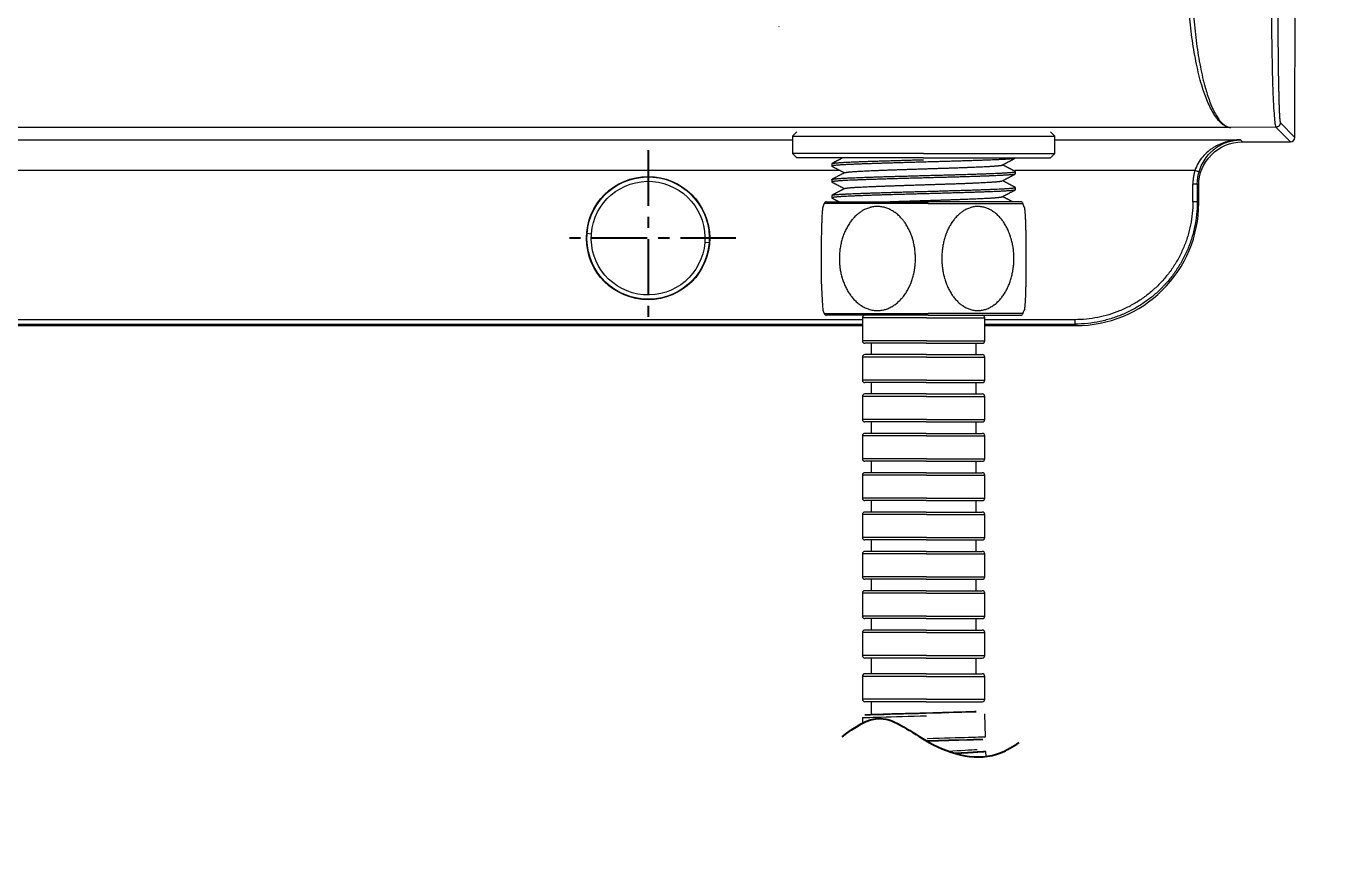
# Model space of a CAD drawing. Header units: millimetres. Extents: x 17284 to 19660, y -6011 to -2651.
# Drawn here: x 18109.7 to 18259.3, y -5006.2 to -4910.5 of the extents above; entities that cross this region are included whole.
import ezdxf

# ---------------------------------------------------------------- set-up
doc = ezdxf.new("R2010")
doc.units = ezdxf.units.MM
doc.linetypes.add('CENTERX2', pattern=[101.6, 63.5, -12.7, 12.7, -12.7])
doc.layers.add('CENTER', color=1, linetype='CENTERX2')
doc.layers.add('DIM', color=3, linetype='Continuous', lineweight=13)
doc.styles.get("Standard").update_dxf_attribs({"font": 'arial.ttf'})
doc.dimstyles.get("Standard").update_dxf_attribs({"dimtxt": 0.18, "dimasz": 0.18, "dimexe": 0.18, "dimexo": 0.0625, "dimgap": 0.09, "dimtad": 0, "dimtih": 1, "dimtoh": 1, "dimdec": 1, "dimdsep": 46, "dimtxsty": 'Standard', "dimcen": 0.09, "dimadec": 0, "dimazin": 0, "dimtfac": 1, "dimtdec": 1, "dimtofl": 0, "dimtmove": 0, "dimatfit": 3, "dimfxl": 1, "dimtolj": 1, "dimtzin": 0, "dimarcsym": 0})
doc.dimstyles.new('사본 Standard', dxfattribs={"dimtxt": 15, "dimasz": 15, "dimexe": 0.18, "dimexo": 0.0625, "dimgap": 5, "dimtad": 0, "dimdec": 1, "dimdsep": 46, "dimtxsty": 'Standard', "dimcen": 0.09, "dimadec": 0, "dimazin": 0, "dimtfac": 1, "dimtdec": 1, "dimtofl": 0, "dimtmove": 0, "dimatfit": 3, "dimfxl": 1, "dimtolj": 1, "dimtzin": 0, "dimarcsym": 0})

# ---------------------------------------------------------------- blocks, each defined once
blk = doc.blocks.new('*D61')
at = {"layer": 'Defpoints', "color": 0, "transparency": 16777216}
for p in [(18063.31, -4863.23), (18323.43, -5647.37), (18345.22, -5647.37)]:
    blk.add_point(p, dxfattribs=at)
at = {"layer": 'DIM', "color": 0, "lineweight": -2, "transparency": 16777216}
for p, q in [((18063.37, -4863.23), (18323.61, -4863.23)), ((18323.43, -4881.23), (18323.43, -5241.11)), ((18323.43, -5629.37), (18323.43, -5269.49)), ((18345.16, -5647.37), (18323.25, -5647.37))]:
    blk.add_line(p, q, dxfattribs=at)
at = {"layer": 'DIM', "color": 0, "transparency": 16777216}
for points in [[(18320.43, -4881.23), (18326.43, -4881.23), (18323.43, -4863.23)], [(18320.43, -5629.37), (18326.43, -5629.37), (18323.43, -5647.37)]]:
    blk.add_solid(points, dxfattribs=at)
at = {"layer": 'DIM', "color": 3, "transparency": 16777216, "insert": (18323.43, -5255.3), "char_height": 18, "attachment_point": 5}
blk.add_mtext('\\A1;977.5', dxfattribs=at)
blk = doc.blocks.new('*D63')
at = {"layer": 'Defpoints', "color": 0, "transparency": 16777216}
for p in [(18251.32, -4802.68), (18251.32, -5647.37), (18403.43, -5647.37)]:
    blk.add_point(p, dxfattribs=at)
at = {"layer": 'DIM', "color": 0, "lineweight": -2, "transparency": 16777216}
for p, q in [((18251.38, -4802.68), (18403.61, -4802.68)), ((18403.43, -4820.68), (18403.43, -5629.37)), ((18251.38, -5647.37), (18403.61, -5647.37))]:
    blk.add_line(p, q, dxfattribs=at)
at = {"layer": 'DIM', "color": 0, "transparency": 16777216}
for points in [[(18400.43, -4820.68), (18406.43, -4820.68), (18403.43, -4802.68)], [(18400.43, -5629.37), (18406.43, -5629.37), (18403.43, -5647.37)]]:
    blk.add_solid(points, dxfattribs=at)
at = {"layer": 'DIM', "color": 3, "transparency": 16777216, "insert": (18390.42, -5225.03), "char_height": 18, "attachment_point": 5, "rotation": 90}
blk.add_mtext('\\A1;{\\fGulim|b0|i0|c129|p50;선반까지 높이 1000~1050mm}', dxfattribs=at)

msp = doc.modelspace()

# ---------------------------------------------------------------- linework, layer by layer
at = {"linetype": 'Continuous', "lineweight": 18}
for p, q in [((18254.77, -4923.22), (18255.09, -4795.76)), ((18197.81, -4922.56), (18197.31, -4923.06)), ((18197.31, -4923.06), (18212.31, -4923.06)), ((18197.31, -4923.06), (18197.31, -4925.06)), ((18212.31, -4923.06), (18227.31, -4923.06)), ((18227.31, -4923.06), (18226.81, -4922.56)), ((18227.31, -4925.06), (18227.31, -4923.06)), ((18248.77, -4923.72), (18254.27, -4923.72)), ((18197.31, -4925.06), (18197.81, -4925.56)), ((18212.31, -4925.06), (18197.31, -4925.06)), ((18212.31, -4925.56), (18197.81, -4925.56)), ((18201.81, -4926.21), (18201.81, -4926.49)), ((18212.31, -4925.06), (18227.31, -4925.06)), ((18212.31, -4925.56), (18226.81, -4925.56)), ((18226.81, -4925.56), (18227.31, -4925.06)), ((18201.81, -4928.02), (18201.81, -4928.3)), ((18222.81, -4927.39), (18222.81, -4927.12)), ((18222.81, -4929.21), (18222.81, -4928.93)), ((18243.61, -4928.55), (18243.61, -4930.57)), ((18243.77, -4930.73), (18243.77, -4928.72)), ((18201.22, -4930.56), (18212.83, -4930.56)), ((18201.81, -4929.84), (18201.81, -4930.12)), ((18223.4, -4930.56), (18212.83, -4930.56)), ((18212.83, -4943.56), (18201.22, -4943.56)), ((18205.31, -4943.86), (18205.31, -4946.46)), ((18212.83, -4943.56), (18223.4, -4943.56)), ((18219.31, -4946.46), (18219.31, -4943.86)), ((17765.84, -4944.73), (18205.3, -4944.73)), ((17766.01, -4944.56), (18205.31, -4944.56)), ((18219.3, -4944.56), (18229.61, -4944.56)), ((18219.31, -4944.73), (18229.77, -4944.73)), ((18212.62, -4946.76), (18205.61, -4946.76)), ((18206.31, -4946.76), (18206.31, -4948.06)), ((18212.62, -4946.76), (18219.01, -4946.76)), ((18218.31, -4948.06), (18218.31, -4946.76)), ((18205.31, -4948.36), (18205.31, -4950.96)), ((18212.62, -4948.06), (18205.61, -4948.06)), ((18212.62, -4948.06), (18219.01, -4948.06)), ((18219.31, -4950.96), (18219.31, -4948.36)), ((18212.62, -4951.26), (18205.61, -4951.26)), ((18206.31, -4951.26), (18206.31, -4952.56)), ((18212.62, -4951.26), (18219.01, -4951.26)), ((18218.31, -4952.56), (18218.31, -4951.26)), ((18205.31, -4952.86), (18205.31, -4955.46)), ((18212.62, -4952.56), (18205.61, -4952.56)), ((18212.62, -4952.56), (18219.01, -4952.56)), ((18219.31, -4955.46), (18219.31, -4952.86)), ((18212.62, -4955.76), (18205.61, -4955.76)), ((18206.31, -4955.76), (18206.31, -4957.06)), ((18212.62, -4955.76), (18219.01, -4955.76)), ((18218.31, -4957.06), (18218.31, -4955.76)), ((18205.31, -4957.36), (18205.31, -4959.96)), ((18212.62, -4957.06), (18205.61, -4957.06)), ((18212.62, -4957.06), (18219.01, -4957.06)), ((18219.31, -4959.96), (18219.31, -4957.36)), ((18212.62, -4960.26), (18205.61, -4960.26)), ((18206.31, -4960.26), (18206.31, -4961.56)), ((18212.62, -4960.26), (18219.01, -4960.26)), ((18218.31, -4961.56), (18218.31, -4960.26)), ((18205.31, -4961.86), (18205.31, -4964.46)), ((18212.62, -4961.56), (18205.61, -4961.56)), ((18212.62, -4961.56), (18219.01, -4961.56)), ((18219.31, -4964.46), (18219.31, -4961.86)), ((18212.62, -4964.76), (18205.61, -4964.76)), ((18206.31, -4964.76), (18206.31, -4966.06)), ((18212.62, -4964.76), (18219.01, -4964.76)), ((18218.31, -4966.06), (18218.31, -4964.76)), ((18205.31, -4966.36), (18205.31, -4968.96)), ((18212.62, -4966.06), (18205.61, -4966.06)), ((18212.62, -4966.06), (18219.01, -4966.06)), ((18219.31, -4968.96), (18219.31, -4966.36)), ((18212.62, -4969.26), (18205.61, -4969.26)), ((18206.31, -4969.26), (18206.31, -4970.56)), ((18212.62, -4969.26), (18219.01, -4969.26)), ((18218.31, -4970.56), (18218.31, -4969.26)), ((18205.31, -4970.86), (18205.31, -4973.46)), ((18212.62, -4970.56), (18205.61, -4970.56)), ((18212.62, -4970.56), (18219.01, -4970.56)), ((18219.31, -4973.46), (18219.31, -4970.86)), ((18212.62, -4973.76), (18205.61, -4973.76)), ((18206.31, -4973.76), (18206.31, -4975.06)), ((18212.62, -4973.76), (18219.01, -4973.76)), ((18218.31, -4975.06), (18218.31, -4973.76)), ((18205.31, -4975.36), (18205.31, -4977.96)), ((18212.62, -4975.06), (18205.61, -4975.06)), ((18212.62, -4975.06), (18219.01, -4975.06)), ((18219.31, -4977.96), (18219.31, -4975.36)), ((18212.62, -4978.26), (18205.61, -4978.26)), ((18206.31, -4978.26), (18206.31, -4979.56)), ((18212.62, -4978.26), (18219.01, -4978.26)), ((18218.31, -4979.56), (18218.31, -4978.26)), ((18205.31, -4979.86), (18205.31, -4982.46)), ((18212.62, -4979.56), (18205.61, -4979.56)), ((18212.62, -4979.56), (18219.01, -4979.56)), ((18219.31, -4982.46), (18219.31, -4979.86)), ((18212.62, -4982.76), (18205.61, -4982.76)), ((18206.31, -4982.76), (18206.31, -4984.56)), ((18212.62, -4982.76), (18219.01, -4982.76)), ((18218.31, -4984.56), (18218.31, -4982.76)), ((18205.31, -4984.86), (18205.31, -4987.46)), ((18212.62, -4984.56), (18205.61, -4984.56)), ((18212.62, -4984.56), (18219.01, -4984.56)), ((18219.31, -4987.46), (18219.31, -4984.86)), ((18212.62, -4987.76), (18205.61, -4987.76)), ((18206.31, -4987.76), (18206.31, -4989.24)), ((18212.62, -4987.76), (18219.01, -4987.76)), ((18219.38, -4991.76), (18219.31, -4989.16)), ((18205.31, -4989.57), (18205.33, -4990.21)), ((18219.47, -4994.02), (18219.43, -4993.46))]:
    msp.add_line(p, q, dxfattribs=at)
at = {"linetype": 'Continuous', "lineweight": 13}
for p, q in [((18252.61, -4922.03), (18247.43, -4922.08)), ((18252.61, -4922.03), (18254.27, -4923.72)), ((18253.11, -4921.54), (18254.77, -4923.22)), ((18247.43, -4922.08), (17748.19, -4922.08)), ((18030.05, -4923.49), (18197.3, -4923.49)), ((18227.31, -4923.49), (18248.54, -4923.49)), ((18248.54, -4923.49), (18248.77, -4923.72)), ((18202.75, -4926.99), (18030.06, -4926.99)), ((18243.34, -4926.99), (18222.76, -4926.99)), ((18243.61, -4928.55), (18243.11, -4928.55)), ((18243.11, -4930.57), (18243.11, -4928.55)), ((18243.77, -4928.72), (18243.61, -4928.55)), ((18212.84, -4930.76), (18200.93, -4930.76)), ((18212.84, -4930.76), (18223.68, -4930.76)), ((18173.83, -4934.18), (18174.33, -4934.22)), ((18187.79, -4935.28), (18187.29, -4935.24)), ((18200.93, -4943.37), (18212.84, -4943.37)), ((18212.64, -4943.86), (18205.31, -4943.86)), ((18212.64, -4943.86), (18219.31, -4943.86)), ((18223.68, -4943.37), (18212.84, -4943.37)), ((18229.77, -4944.73), (18229.61, -4944.56)), ((18212.64, -4946.46), (18205.31, -4946.46)), ((18212.64, -4946.46), (18219.31, -4946.46)), ((18212.64, -4948.36), (18205.31, -4948.36)), ((18212.64, -4948.36), (18219.31, -4948.36)), ((18212.64, -4950.96), (18205.31, -4950.96)), ((18212.64, -4950.96), (18219.31, -4950.96)), ((18212.64, -4952.86), (18205.31, -4952.86)), ((18212.64, -4952.86), (18219.31, -4952.86)), ((18212.64, -4955.46), (18205.31, -4955.46)), ((18212.64, -4955.46), (18219.31, -4955.46)), ((18212.64, -4957.36), (18205.31, -4957.36)), ((18212.64, -4957.36), (18219.31, -4957.36)), ((18212.64, -4959.96), (18205.31, -4959.96)), ((18212.64, -4959.96), (18219.31, -4959.96)), ((18212.64, -4961.86), (18205.31, -4961.86)), ((18212.64, -4961.86), (18219.31, -4961.86)), ((18212.64, -4964.46), (18205.31, -4964.46)), ((18212.64, -4964.46), (18219.31, -4964.46)), ((18212.64, -4966.36), (18205.31, -4966.36)), ((18212.64, -4966.36), (18219.31, -4966.36)), ((18212.64, -4968.96), (18205.31, -4968.96)), ((18212.64, -4968.96), (18219.31, -4968.96)), ((18212.64, -4970.86), (18205.31, -4970.86)), ((18212.64, -4970.86), (18219.31, -4970.86)), ((18212.64, -4973.46), (18205.31, -4973.46)), ((18212.64, -4973.46), (18219.31, -4973.46)), ((18212.64, -4975.36), (18205.31, -4975.36)), ((18212.64, -4975.36), (18219.31, -4975.36)), ((18212.64, -4977.96), (18205.31, -4977.96)), ((18212.64, -4977.96), (18219.31, -4977.96)), ((18212.64, -4979.86), (18205.31, -4979.86)), ((18212.64, -4979.86), (18219.31, -4979.86)), ((18212.64, -4982.46), (18205.31, -4982.46)), ((18212.64, -4982.46), (18219.31, -4982.46)), ((18212.64, -4984.86), (18205.31, -4984.86)), ((18212.64, -4984.86), (18219.31, -4984.86)), ((18212.64, -4987.46), (18205.31, -4987.46)), ((18212.64, -4987.46), (18219.31, -4987.46))]:
    msp.add_line(p, q, dxfattribs=at)
at = {"linetype": 'Continuous', "lineweight": 18, "extrusion": (0, 0, -1)}
for radius, start, end in [(7.05, 270, 90), (7, 4.4964, 184.4964), (7.05, 90, 270), (7, 184.4964, 4.4964)]:
    msp.add_arc((-18180.81, -4934.73), radius, start, end, dxfattribs=at)
at = {"linetype": 'Continuous', "lineweight": 13, "extrusion": (0, 0, -1)}
for start, end in [(4.4964, 184.4964), (184.4964, 4.4964)]:
    msp.add_arc((-18180.81, -4934.73), 6.5, start, end, dxfattribs=at)
at = {"linetype": 'Continuous', "lineweight": 18}
for centre, radius, start, end in [((18218.01, -4937.06), 18.2, 159.7396, 161.156), ((18201.22, -4930.86), 0.3, 90, 159.7396), ((18223.4, -4930.86), 0.3, 20.2604, 90), ((18206.6, -4937.06), 18.2, 18.8269, 20.2604), ((18218.01, -4937.06), 18.2, 198.9583, 200.2604), ((18206.6, -4937.06), 18.2, 339.7396, 341.0296), ((18201.22, -4943.26), 0.3, 200.2604, 270), ((18205.61, -4943.86), 0.3, 90, 180), ((18219.01, -4943.86), 0.3, 0, 90), ((18223.4, -4943.26), 0.3, 270, 339.7396), ((18205.61, -4946.46), 0.3, 180, 270), ((18219.01, -4946.46), 0.3, 270, 0), ((18205.61, -4948.36), 0.3, 90, 180), ((18219.01, -4948.36), 0.3, 0, 90), ((18205.61, -4950.96), 0.3, 180, 270), ((18219.01, -4950.96), 0.3, 270, 0), ((18205.61, -4952.86), 0.3, 90, 180), ((18219.01, -4952.86), 0.3, 0, 90), ((18205.61, -4955.46), 0.3, 180, 270), ((18219.01, -4955.46), 0.3, 270, 0), ((18205.61, -4957.36), 0.3, 90, 180), ((18219.01, -4957.36), 0.3, 0, 90), ((18205.61, -4959.96), 0.3, 180, 270), ((18219.01, -4959.96), 0.3, 270, 0), ((18205.61, -4961.86), 0.3, 90, 180), ((18219.01, -4961.86), 0.3, 0, 90), ((18205.61, -4964.46), 0.3, 180, 270), ((18219.01, -4964.46), 0.3, 270, 0), ((18205.61, -4966.36), 0.3, 90, 180), ((18219.01, -4966.36), 0.3, 0, 90), ((18205.61, -4968.96), 0.3, 180, 270), ((18219.01, -4968.96), 0.3, 270, 0), ((18205.61, -4970.86), 0.3, 90, 180), ((18219.01, -4970.86), 0.3, 0, 90), ((18205.61, -4973.46), 0.3, 180, 270), ((18219.01, -4973.46), 0.3, 270, 0), ((18205.61, -4975.36), 0.3, 90, 180), ((18219.01, -4975.36), 0.3, 0, 90), ((18205.61, -4977.96), 0.3, 180, 270), ((18219.01, -4977.96), 0.3, 270, 0), ((18205.61, -4979.86), 0.3, 90, 180), ((18219.01, -4979.86), 0.3, 0, 90), ((18205.61, -4982.46), 0.3, 180, 270), ((18219.01, -4982.46), 0.3, 270, 0), ((18205.61, -4984.86), 0.3, 90, 180), ((18219.01, -4984.86), 0.3, 0, 90), ((18205.61, -4987.46), 0.3, 180, 270), ((18219.01, -4987.46), 0.3, 270, 0)]:
    msp.add_arc(centre, radius, start, end, dxfattribs=at)
for centre, major_axis, ratio, start_param, end_param in [((18254.27, -4923.22), (0.351, -0.356), 0.999699, 5.504492, 7.072465), ((18229.77, -4930.73), (-9.84, 9.97), 0.999699, 3.141593, 3.933395), ((18229.77, -4930.73), (-9.84, 9.97), 0.999699, 2.362899, 3.141593), ((18212.31, -4989.37), (7, 0.2), 0.001353, 3.141589, 4.759285), ((18212.3, -4989.07), (6.7, 0.19), 0.001353, 4.759285, 5.824503), ((18212.39, -4991.96), (7, 0.2), 0.001353, 4.759285, 6.283182), ((18212.39, -4992.26), (6.7, 0.19), 0.001353, 4.759285, 7.806364), ((18212.43, -4993.56), (6.69, 0.39), 0.002712, 5.129307, 5.824584), ((18212.44, -4993.86), (6.99, 0.4), 0.002712, 5.233951, 7.34777)]:
    msp.add_ellipse(centre, major_axis=major_axis, ratio=ratio, start_param=start_param, end_param=end_param, dxfattribs=at)
at = {"linetype": 'Continuous', "lineweight": 18, "extrusion": (0, 0, -1)}
msp.add_ellipse((18248.77, -4928.72), major_axis=(-3.51, 3.56), ratio=0.999699, start_param=5.491383, end_param=7.061879, dxfattribs=at)
at = {"linetype": 'Continuous', "lineweight": 13}
msp.add_ellipse((18212.3, -4989.07), major_axis=(6.7, 0.19), ratio=0.001353, start_param=1.617692, end_param=4.759285, dxfattribs=at)
at = {"linetype": 'Continuous', "lineweight": 18}
for points, degree, knots in [([(18247.43, -4922.08), (18247.24, -4922.07), (18247.07, -4922.02), (18246.72, -4921.87), (18246.55, -4921.75), (18246.24, -4921.48), (18246.08, -4921.32), (18245.79, -4920.96), (18245.65, -4920.75), (18245.38, -4920.32), (18245.25, -4920.09), (18245.01, -4919.6), (18244.89, -4919.35), (18244.67, -4918.83), (18244.57, -4918.57), (18244.42, -4918.16), (18244.38, -4918.03), (18244.31, -4917.83), (18244.27, -4917.73), (18244.24, -4917.61), (18244.22, -4917.55), (18244.21, -4917.52), (18244.2, -4917.51), (18244.2, -4917.5), (18244.2, -4917.5), (18244.2, -4917.49), (18244.2, -4917.49), (18244.2, -4917.49), (18244.2, -4917.49), (18244.2, -4917.49), (18244.2, -4917.49), (18244.09, -4917.13), (18243.98, -4916.75), (18243.77, -4915.96), (18243.68, -4915.55), (18243.49, -4914.71), (18243.41, -4914.27), (18243.25, -4913.39), (18243.17, -4912.93), (18243.04, -4912.01), (18242.97, -4911.54), (18242.86, -4910.59), (18242.81, -4910.11), (18242.72, -4909.14), (18242.68, -4908.65), (18242.61, -4907.67), (18242.58, -4907.18), (18242.56, -4906.69)], 3, [0, 0, 0, 0, 0.0625, 0.0625, 0.125, 0.125, 0.1875, 0.1875, 0.25, 0.25, 0.3125, 0.3125, 0.375, 0.375, 0.4375, 0.4375, 0.46875, 0.46875, 0.484375, 0.492188, 0.496094, 0.498047, 0.499023, 0.499512, 0.499756, 0.499878, 0.499939, 0.499969, 0.499985, 0.499985, 0.5, 0.5, 0.5625, 0.5625, 0.625, 0.625, 0.6875, 0.6875, 0.75, 0.75, 0.8125, 0.8125, 0.875, 0.875, 0.9375, 0.9375, 1, 1, 1, 1]), ([(18243.04, -4906.69), (18243.06, -4907.18), (18243.08, -4907.67), (18243.14, -4908.65), (18243.18, -4909.14), (18243.26, -4910.11), (18243.3, -4910.59), (18243.41, -4911.54), (18243.46, -4912.01), (18243.59, -4912.93), (18243.66, -4913.38), (18243.8, -4914.27), (18243.88, -4914.7), (18244.05, -4915.55), (18244.13, -4915.96), (18244.27, -4916.55), (18244.34, -4916.84), (18244.43, -4917.17), (18244.47, -4917.33), (18244.5, -4917.41), (18244.51, -4917.45), (18244.51, -4917.47), (18244.52, -4917.48), (18244.52, -4917.49), (18244.52, -4917.49), (18244.52, -4917.49), (18244.52, -4917.49), (18244.52, -4917.49), (18244.52, -4917.49), (18244.52, -4917.49), (18244.59, -4917.76), (18244.67, -4918.02), (18244.84, -4918.55), (18244.93, -4918.82), (18245.12, -4919.33), (18245.22, -4919.58), (18245.44, -4920.07), (18245.56, -4920.3), (18245.8, -4920.74), (18245.93, -4920.94), (18246.2, -4921.31), (18246.34, -4921.47), (18246.63, -4921.75), (18246.79, -4921.86), (18247.1, -4922.02), (18247.26, -4922.07), (18247.43, -4922.08)], 3, [0, 0, 0, 0, 0.0625, 0.0625, 0.125, 0.125, 0.1875, 0.1875, 0.25, 0.25, 0.3125, 0.3125, 0.375, 0.375, 0.4375, 0.4375, 0.46875, 0.484375, 0.492188, 0.496094, 0.498047, 0.499023, 0.499512, 0.499756, 0.499878, 0.499939, 0.499969, 0.499985, 0.499985, 0.5, 0.5, 0.5625, 0.5625, 0.625, 0.625, 0.6875, 0.6875, 0.75, 0.75, 0.8125, 0.8125, 0.875, 0.875, 0.9375, 0.9375, 1, 1, 1, 1]), ([(18252.08, -4908.79), (18252.09, -4909.72), (18252.1, -4910.63), (18252.12, -4912.38), (18252.13, -4913.22), (18252.17, -4914.82), (18252.18, -4915.58), (18252.22, -4917), (18252.24, -4917.65), (18252.29, -4918.83), (18252.32, -4919.36), (18252.37, -4920.28), (18252.4, -4920.67), (18252.46, -4921.32), (18252.52, -4921.82), (18252.58, -4922.02), (18252.61, -4922.03)], 3, [0, 0, 0, 0, 0.125, 0.125, 0.25, 0.25, 0.375, 0.375, 0.5, 0.5, 0.625, 0.625, 0.75, 0.75, 0.875, 1, 1, 1, 1]), ([(18252.82, -4908.66), (18252.82, -4909.88), (18252.83, -4911.07), (18252.83, -4911.67), (18252.84, -4912.87), (18252.85, -4913.45), (18252.86, -4914.66), (18252.87, -4915.69), (18252.89, -4916.73), (18252.91, -4917.62), (18252.93, -4918.52), (18252.95, -4919.25), (18252.97, -4919.97), (18253.05, -4921.46), (18253.11, -4921.54)], 2, [0, 0, 0, 0.125, 0.125, 0.1875, 0.25, 0.25, 0.375, 0.375, 0.5, 0.5, 0.625, 0.625, 0.75, 1, 1, 1]), ([(18248.54, -4923.49), (18248.28, -4923.49), (18248.02, -4923.51), (18247.51, -4923.58), (18247.25, -4923.63), (18246.74, -4923.77), (18246.49, -4923.86), (18246.12, -4924.02), (18245.94, -4924.1), (18245.7, -4924.23), (18245.46, -4924.37), (18245.29, -4924.48), (18245.06, -4924.64), (18244.73, -4924.9), (18244.42, -4925.21), (18244.04, -4925.65), (18243.86, -4925.89), (18243.56, -4926.41), (18243.44, -4926.69), (18243.34, -4926.99)], 3, [0, 0, 0, 0, 0.125, 0.125, 0.25, 0.25, 0.375, 0.375, 0.4375, 0.46875, 0.5, 0.5625, 0.5625, 0.625, 0.75, 0.75, 0.875, 0.875, 1, 1, 1, 1]), ([(18243.82, -4927.13), (18244, -4926.52), (18244.28, -4925.97), (18244.8, -4925.28), (18245.08, -4924.96), (18245.49, -4924.6), (18245.75, -4924.41), (18245.97, -4924.26), (18246.18, -4924.13), (18246.57, -4923.92), (18246.91, -4923.79), (18247.6, -4923.57), (18248.07, -4923.49), (18248.54, -4923.49)], 3, [0, 0, 0, 0, 0.25, 0.25, 0.375, 0.4375, 0.5, 0.53125, 0.5625, 0.625, 0.75, 0.75, 1, 1, 1, 1]), ([(18243.61, -4930.57), (18243.61, -4931.07), (18243.58, -4931.56), (18243.48, -4932.53), (18243.4, -4933.01), (18243.2, -4933.94), (18243.08, -4934.4), (18242.79, -4935.29), (18242.63, -4935.73), (18242.26, -4936.57), (18242.06, -4936.97), (18241.63, -4937.76), (18241.39, -4938.13), (18240.9, -4938.86), (18240.64, -4939.2), (18240.23, -4939.69), (18240.09, -4939.85), (18239.87, -4940.09), (18239.76, -4940.2), (18239.64, -4940.33), (18239.57, -4940.4), (18239.54, -4940.43), (18239.53, -4940.45), (18239.52, -4940.46), (18239.21, -4940.76), (18238.9, -4941.05), (18238.24, -4941.6), (18237.89, -4941.86), (18237.17, -4942.36), (18236.79, -4942.59), (18236.01, -4943.02), (18235.6, -4943.23), (18234.76, -4943.59), (18234.33, -4943.75), (18233.44, -4944.04), (18232.98, -4944.16), (18232.05, -4944.36), (18231.57, -4944.44), (18230.6, -4944.54), (18230.11, -4944.56), (18229.61, -4944.56)], 3, [0, 0, 0, 0, 0.0625, 0.0625, 0.125, 0.125, 0.1875, 0.1875, 0.25, 0.25, 0.3125, 0.3125, 0.375, 0.375, 0.4375, 0.4375, 0.46875, 0.46875, 0.484375, 0.492187, 0.496094, 0.498047, 0.498047, 0.5, 0.5, 0.5625, 0.5625, 0.625, 0.625, 0.6875, 0.6875, 0.75, 0.75, 0.8125, 0.8125, 0.875, 0.875, 0.9375, 0.9375, 1, 1, 1, 1]), ([(18200.79, -4931.15), (18200.79, -4931.16), (18200.79, -4931.17), (18200.78, -4931.2), (18200.78, -4931.21), (18200.78, -4931.23), (18200.77, -4931.24), (18200.76, -4931.29), (18200.76, -4931.35), (18200.74, -4931.48), (18200.73, -4931.56), (18200.72, -4931.67), (18200.72, -4931.69), (18200.72, -4931.74), (18200.71, -4931.81), (18200.71, -4931.88), (18200.7, -4932.04), (18200.69, -4932.15), (18200.68, -4932.33), (18200.68, -4932.39), (18200.67, -4932.48), (18200.67, -4932.52), (18200.67, -4932.58), (18200.67, -4932.61), (18200.66, -4932.78), (18200.66, -4932.92), (18200.65, -4933.2), (18200.64, -4933.35), (18200.63, -4933.65), (18200.63, -4933.81), (18200.62, -4934.05), (18200.62, -4934.13), (18200.62, -4934.29), (18200.62, -4934.37), (18200.61, -4934.62), (18200.61, -4934.78), (18200.6, -4935.12), (18200.6, -4935.29), (18200.6, -4935.56), (18200.6, -4935.64), (18200.6, -4935.82), (18200.59, -4935.91), (18200.59, -4936.17), (18200.59, -4936.53), (18200.59, -4936.89), (18200.59, -4937.06), (18200.59, -4939.31), (18200.64, -4941.65), (18200.79, -4942.98)], 3, [0.5335373, 0.5335373, 0.5335373, 0.5335373, 0.546875, 0.546875, 0.5546875, 0.5546875, 0.5625, 0.5625, 0.59375, 0.59375, 0.625, 0.625, 0.6328125, 0.6328125, 0.640625, 0.65625, 0.65625, 0.6875, 0.6875, 0.703125, 0.703125, 0.7109375, 0.7109375, 0.71875, 0.71875, 0.75, 0.75, 0.78125, 0.78125, 0.8125, 0.8125, 0.828125, 0.828125, 0.84375, 0.84375, 0.875, 0.875, 0.90625, 0.90625, 0.921875, 0.921875, 0.9375, 0.9375, 0.96875, 1, 1, 1, 1.3911094, 1.3911094, 1.3911094, 1.3911094]), ([(18211.38, -4937.08), (18211.38, -4936.91), (18211.37, -4936.55), (18211.32, -4936.02), (18211.26, -4935.68), (18211.19, -4935.33), (18211.15, -4935.16), (18211.1, -4934.95), (18211.08, -4934.9), (18211.06, -4934.82), (18211.05, -4934.78), (18211.01, -4934.65), (18210.98, -4934.57), (18210.89, -4934.32), (18210.83, -4934.16), (18210.69, -4933.84), (18210.61, -4933.69), (18210.45, -4933.39), (18210.36, -4933.24), (18210.22, -4933.03), (18210.17, -4932.96), (18210.09, -4932.85), (18210.07, -4932.82), (18210.02, -4932.75), (18209.99, -4932.72), (18209.86, -4932.55), (18209.75, -4932.42), (18209.51, -4932.18), (18209.39, -4932.07), (18209.2, -4931.91), (18209.14, -4931.86), (18209.04, -4931.79), (18209, -4931.77), (18208.93, -4931.72), (18208.9, -4931.7), (18208.73, -4931.59), (18208.59, -4931.51), (18208.3, -4931.37), (18208.15, -4931.31), (18207.92, -4931.24), (18207.84, -4931.22), (18207.69, -4931.18), (18207.61, -4931.17), (18207.37, -4931.13), (18207.22, -4931.12), (18206.9, -4931.11), (18206.74, -4931.12), (18206.51, -4931.16), (18206.43, -4931.17), (18206.31, -4931.2), (18206.27, -4931.21), (18206.2, -4931.23), (18206.16, -4931.24), (18205.96, -4931.29), (18205.81, -4931.35), (18205.52, -4931.48), (18205.38, -4931.56), (18205.2, -4931.67), (18205.17, -4931.69), (18205.1, -4931.74), (18205, -4931.81), (18204.9, -4931.88), (18204.71, -4932.04), (18204.58, -4932.15), (18204.41, -4932.33), (18204.35, -4932.39), (18204.26, -4932.48), (18204.24, -4932.52), (18204.18, -4932.58), (18204.15, -4932.61), (18204.02, -4932.78), (18203.92, -4932.92), (18203.73, -4933.2), (18203.64, -4933.35), (18203.47, -4933.65), (18203.39, -4933.81), (18203.29, -4934.05), (18203.25, -4934.13), (18203.19, -4934.29), (18203.15, -4934.37), (18203.07, -4934.62), (18203.01, -4934.78), (18202.92, -4935.12), (18202.88, -4935.29), (18202.82, -4935.56), (18202.81, -4935.64), (18202.78, -4935.82), (18202.76, -4935.91), (18202.73, -4936.17), (18202.69, -4936.53), (18202.68, -4936.89), (18202.68, -4937.06)], 3, [0, 0, 0, 0, 0.03125, 0.0625, 0.09375, 0.09375, 0.125, 0.125, 0.132812, 0.132812, 0.140625, 0.140625, 0.15625, 0.15625, 0.1875, 0.1875, 0.21875, 0.21875, 0.25, 0.25, 0.265625, 0.265625, 0.273437, 0.273437, 0.28125, 0.28125, 0.3125, 0.3125, 0.34375, 0.34375, 0.359375, 0.359375, 0.367187, 0.367187, 0.375, 0.375, 0.40625, 0.40625, 0.4375, 0.4375, 0.453125, 0.453125, 0.46875, 0.46875, 0.5, 0.5, 0.53125, 0.53125, 0.546875, 0.546875, 0.554687, 0.554687, 0.5625, 0.5625, 0.59375, 0.59375, 0.625, 0.625, 0.632812, 0.632812, 0.640625, 0.65625, 0.65625, 0.6875, 0.6875, 0.703125, 0.703125, 0.710937, 0.710937, 0.71875, 0.71875, 0.75, 0.75, 0.78125, 0.78125, 0.8125, 0.8125, 0.828125, 0.828125, 0.84375, 0.84375, 0.875, 0.875, 0.90625, 0.90625, 0.921875, 0.921875, 0.9375, 0.9375, 0.96875, 1, 1, 1, 1]), ([(18222.64, -4937.06), (18222.64, -4936.89), (18222.63, -4936.53), (18222.58, -4936.01), (18222.53, -4935.66), (18222.46, -4935.31), (18222.42, -4935.14), (18222.36, -4934.93), (18222.35, -4934.89), (18222.33, -4934.8), (18222.32, -4934.76), (18222.28, -4934.64), (18222.25, -4934.55), (18222.17, -4934.31), (18222.11, -4934.15), (18221.97, -4933.83), (18221.9, -4933.68), (18221.75, -4933.38), (18221.67, -4933.23), (18221.53, -4933.02), (18221.49, -4932.95), (18221.42, -4932.84), (18221.39, -4932.81), (18221.34, -4932.74), (18221.32, -4932.71), (18221.19, -4932.54), (18221.09, -4932.42), (18220.87, -4932.18), (18220.75, -4932.07), (18220.57, -4931.91), (18220.51, -4931.86), (18220.41, -4931.79), (18220.38, -4931.76), (18220.32, -4931.72), (18220.28, -4931.69), (18220.12, -4931.58), (18219.99, -4931.51), (18219.71, -4931.37), (18219.57, -4931.31), (18219.29, -4931.22), (18219.14, -4931.18), (18218.84, -4931.13), (18218.69, -4931.12), (18218.39, -4931.11), (18218.25, -4931.12), (18218.02, -4931.16), (18217.95, -4931.17), (18217.84, -4931.2), (18217.8, -4931.21), (18217.73, -4931.23), (18217.69, -4931.24), (18217.51, -4931.29), (18217.37, -4931.35), (18217.09, -4931.48), (18216.96, -4931.56), (18216.79, -4931.67), (18216.76, -4931.69), (18216.69, -4931.74), (18216.6, -4931.81), (18216.5, -4931.88), (18216.32, -4932.03), (18216.2, -4932.15), (18216.04, -4932.32), (18215.98, -4932.38), (18215.9, -4932.48), (18215.88, -4932.51), (18215.82, -4932.57), (18215.8, -4932.61), (18215.67, -4932.77), (18215.57, -4932.91), (18215.39, -4933.19), (18215.31, -4933.34), (18215.15, -4933.64), (18215.08, -4933.79), (18214.99, -4933.99), (18214.98, -4934.03), (18214.94, -4934.11), (18214.9, -4934.24), (18214.85, -4934.36), (18214.77, -4934.6), (18214.72, -4934.77), (18214.62, -4935.11), (18214.59, -4935.28), (18214.53, -4935.54), (18214.52, -4935.63), (18214.49, -4935.8), (18214.48, -4935.89), (18214.44, -4936.15), (18214.41, -4936.51), (18214.4, -4936.87), (18214.4, -4937.04)], 3, [0, 0, 0, 0, 0.03125, 0.0625, 0.09375, 0.09375, 0.125, 0.125, 0.132812, 0.132812, 0.140625, 0.140625, 0.15625, 0.15625, 0.1875, 0.1875, 0.21875, 0.21875, 0.25, 0.25, 0.265625, 0.265625, 0.273437, 0.273437, 0.28125, 0.28125, 0.3125, 0.3125, 0.34375, 0.34375, 0.359375, 0.359375, 0.367187, 0.367187, 0.375, 0.375, 0.40625, 0.40625, 0.4375, 0.4375, 0.46875, 0.46875, 0.5, 0.5, 0.53125, 0.53125, 0.546875, 0.546875, 0.554687, 0.554687, 0.5625, 0.5625, 0.59375, 0.59375, 0.625, 0.625, 0.632812, 0.632812, 0.640625, 0.65625, 0.65625, 0.6875, 0.6875, 0.703125, 0.703125, 0.710937, 0.710937, 0.71875, 0.71875, 0.75, 0.75, 0.78125, 0.78125, 0.8125, 0.8125, 0.820312, 0.820312, 0.828125, 0.84375, 0.84375, 0.875, 0.875, 0.90625, 0.90625, 0.921875, 0.921875, 0.9375, 0.9375, 0.96875, 1, 1, 1, 1]), ([(18223.82, -4931.15), (18223.82, -4931.16), (18223.83, -4931.17), (18223.83, -4931.2), (18223.83, -4931.21), (18223.84, -4931.23), (18223.84, -4931.24), (18223.85, -4931.29), (18223.86, -4931.35), (18223.87, -4931.48), (18223.88, -4931.56), (18223.89, -4931.67), (18223.89, -4931.69), (18223.9, -4931.74), (18223.9, -4931.81), (18223.91, -4931.88), (18223.92, -4932.04), (18223.92, -4932.15), (18223.93, -4932.33), (18223.94, -4932.39), (18223.94, -4932.48), (18223.94, -4932.52), (18223.95, -4932.58), (18223.95, -4932.61), (18223.95, -4932.78), (18223.96, -4932.92), (18223.97, -4933.2), (18223.97, -4933.35), (18223.98, -4933.65), (18223.99, -4933.81), (18223.99, -4934.05), (18223.99, -4934.13), (18224, -4934.29), (18224, -4934.37), (18224, -4934.62), (18224.01, -4934.78), (18224.01, -4935.12), (18224.01, -4935.29), (18224.02, -4935.56), (18224.02, -4935.64), (18224.02, -4935.82), (18224.02, -4935.91), (18224.02, -4936.17), (18224.02, -4936.53), (18224.02, -4936.89), (18224.02, -4937.06)], 3, [0, 0, 0, 0, 0.028052, 0.028052, 0.04481, 0.04481, 0.061568, 0.061568, 0.128599, 0.128599, 0.19563, 0.19563, 0.212387, 0.212387, 0.229145, 0.26266, 0.26266, 0.329691, 0.329691, 0.363207, 0.363207, 0.379964, 0.379964, 0.396722, 0.396722, 0.463753, 0.463753, 0.530784, 0.530784, 0.597815, 0.597815, 0.63133, 0.63133, 0.664846, 0.664846, 0.731877, 0.731877, 0.798907, 0.798907, 0.832423, 0.832423, 0.865938, 0.865938, 0.932969, 1, 1, 1, 1]), ([(18202.68, -4937.06), (18202.68, -4937.24), (18202.69, -4937.6), (18202.74, -4938.12), (18202.8, -4938.47), (18202.87, -4938.81), (18202.91, -4938.99), (18202.97, -4939.2), (18202.98, -4939.24), (18203.01, -4939.33), (18203.02, -4939.37), (18203.06, -4939.49), (18203.09, -4939.58), (18203.18, -4939.82), (18203.24, -4939.98), (18203.38, -4940.3), (18203.46, -4940.45), (18203.62, -4940.75), (18203.71, -4940.9), (18203.85, -4941.11), (18203.9, -4941.18), (18203.97, -4941.28), (18204, -4941.32), (18204.05, -4941.39), (18204.08, -4941.42), (18204.21, -4941.59), (18204.32, -4941.71), (18204.55, -4941.95), (18204.67, -4942.06), (18204.86, -4942.22), (18204.93, -4942.27), (18205.03, -4942.34), (18205.06, -4942.37), (18205.13, -4942.41), (18205.17, -4942.43), (18205.34, -4942.55), (18205.48, -4942.62), (18205.77, -4942.76), (18205.92, -4942.82), (18206.22, -4942.91), (18206.37, -4942.95), (18206.69, -4943), (18206.85, -4943.01), (18207.16, -4943.02), (18207.32, -4943.01), (18207.55, -4942.97), (18207.63, -4942.96), (18207.75, -4942.93), (18207.79, -4942.92), (18207.86, -4942.9), (18207.9, -4942.89), (18208.1, -4942.84), (18208.24, -4942.78), (18208.54, -4942.65), (18208.68, -4942.57), (18208.85, -4942.46), (18208.89, -4942.44), (18208.96, -4942.39), (18209.06, -4942.32), (18209.16, -4942.25), (18209.35, -4942.09), (18209.47, -4941.98), (18209.65, -4941.81), (18209.71, -4941.75), (18209.79, -4941.65), (18209.82, -4941.62), (18209.88, -4941.56), (18209.9, -4941.52), (18210.04, -4941.36), (18210.14, -4941.22), (18210.33, -4940.94), (18210.42, -4940.79), (18210.58, -4940.49), (18210.66, -4940.34), (18210.75, -4940.14), (18210.77, -4940.1), (18210.8, -4940.02), (18210.86, -4939.89), (18210.9, -4939.77), (18210.99, -4939.53), (18211.05, -4939.36), (18211.14, -4939.02), (18211.18, -4938.85), (18211.24, -4938.59), (18211.25, -4938.5), (18211.28, -4938.33), (18211.3, -4938.24), (18211.33, -4937.97), (18211.37, -4937.62), (18211.38, -4937.26), (18211.38, -4937.08)], 3, [0, 0, 0, 0, 0.03125, 0.0625, 0.09375, 0.09375, 0.125, 0.125, 0.132812, 0.132812, 0.140625, 0.140625, 0.15625, 0.15625, 0.1875, 0.1875, 0.21875, 0.21875, 0.25, 0.25, 0.265625, 0.265625, 0.273437, 0.273437, 0.28125, 0.28125, 0.3125, 0.3125, 0.34375, 0.34375, 0.359375, 0.359375, 0.367187, 0.367187, 0.375, 0.375, 0.40625, 0.40625, 0.4375, 0.4375, 0.46875, 0.46875, 0.5, 0.5, 0.53125, 0.53125, 0.546875, 0.546875, 0.554687, 0.554687, 0.5625, 0.5625, 0.59375, 0.59375, 0.625, 0.625, 0.632812, 0.632812, 0.640625, 0.65625, 0.65625, 0.6875, 0.6875, 0.703125, 0.703125, 0.710937, 0.710937, 0.71875, 0.71875, 0.75, 0.75, 0.78125, 0.78125, 0.8125, 0.8125, 0.820312, 0.820312, 0.828125, 0.84375, 0.84375, 0.875, 0.875, 0.90625, 0.90625, 0.921875, 0.921875, 0.9375, 0.9375, 0.96875, 1, 1, 1, 1]), ([(18214.4, -4937.04), (18214.39, -4937.22), (18214.41, -4937.58), (18214.45, -4938.11), (18214.51, -4938.45), (18214.57, -4938.8), (18214.61, -4938.97), (18214.67, -4939.18), (18214.68, -4939.23), (18214.7, -4939.31), (18214.72, -4939.35), (18214.75, -4939.48), (18214.78, -4939.56), (18214.86, -4939.81), (18214.92, -4939.97), (18215.06, -4940.29), (18215.13, -4940.44), (18215.28, -4940.74), (18215.37, -4940.89), (18215.5, -4941.1), (18215.54, -4941.17), (18215.62, -4941.28), (18215.64, -4941.31), (18215.69, -4941.38), (18215.71, -4941.41), (18215.84, -4941.58), (18215.95, -4941.71), (18216.17, -4941.95), (18216.28, -4942.06), (18216.46, -4942.22), (18216.52, -4942.27), (18216.62, -4942.34), (18216.65, -4942.36), (18216.72, -4942.41), (18216.75, -4942.43), (18216.91, -4942.54), (18217.05, -4942.62), (18217.32, -4942.76), (18217.46, -4942.82), (18217.68, -4942.89), (18217.75, -4942.91), (18217.89, -4942.95), (18217.97, -4942.96), (18218.19, -4943), (18218.34, -4943.01), (18218.64, -4943.02), (18218.79, -4943.01), (18219.01, -4942.97), (18219.09, -4942.96), (18219.2, -4942.93), (18219.24, -4942.92), (18219.31, -4942.9), (18219.35, -4942.89), (18219.53, -4942.84), (18219.67, -4942.78), (18219.95, -4942.65), (18220.08, -4942.57), (18220.25, -4942.46), (18220.28, -4942.44), (18220.35, -4942.39), (18220.44, -4942.32), (18220.54, -4942.25), (18220.72, -4942.09), (18220.84, -4941.98), (18221, -4941.8), (18221.06, -4941.74), (18221.14, -4941.65), (18221.17, -4941.61), (18221.22, -4941.55), (18221.24, -4941.52), (18221.37, -4941.35), (18221.47, -4941.21), (18221.65, -4940.93), (18221.73, -4940.78), (18221.89, -4940.48), (18221.96, -4940.32), (18222.07, -4940.08), (18222.1, -4940), (18222.16, -4939.84), (18222.19, -4939.76), (18222.27, -4939.51), (18222.33, -4939.34), (18222.41, -4939.01), (18222.45, -4938.83), (18222.51, -4938.57), (18222.52, -4938.49), (18222.55, -4938.31), (18222.56, -4938.22), (18222.6, -4937.96), (18222.63, -4937.6), (18222.64, -4937.24), (18222.64, -4937.06)], 3, [0, 0, 0, 0, 0.03125, 0.0625, 0.09375, 0.09375, 0.125, 0.125, 0.132812, 0.132812, 0.140625, 0.140625, 0.15625, 0.15625, 0.1875, 0.1875, 0.21875, 0.21875, 0.25, 0.25, 0.265625, 0.265625, 0.273438, 0.273438, 0.28125, 0.28125, 0.3125, 0.3125, 0.34375, 0.34375, 0.359375, 0.359375, 0.367188, 0.367188, 0.375, 0.375, 0.40625, 0.40625, 0.4375, 0.4375, 0.453125, 0.453125, 0.46875, 0.46875, 0.5, 0.5, 0.53125, 0.53125, 0.546875, 0.546875, 0.554688, 0.554688, 0.5625, 0.5625, 0.59375, 0.59375, 0.625, 0.625, 0.632812, 0.632812, 0.640625, 0.65625, 0.65625, 0.6875, 0.6875, 0.703125, 0.703125, 0.710937, 0.710937, 0.71875, 0.71875, 0.75, 0.75, 0.78125, 0.78125, 0.8125, 0.8125, 0.828125, 0.828125, 0.84375, 0.84375, 0.875, 0.875, 0.90625, 0.90625, 0.921875, 0.921875, 0.9375, 0.9375, 0.96875, 1, 1, 1, 1]), ([(18224.02, -4937.06), (18224.02, -4937.24), (18224.02, -4937.6), (18224.02, -4938.12), (18224.02, -4938.47), (18224.01, -4938.81), (18224.01, -4938.99), (18224.01, -4939.2), (18224.01, -4939.24), (18224.01, -4939.33), (18224.01, -4939.37), (18224, -4939.49), (18224, -4939.58), (18224, -4939.82), (18223.99, -4939.98), (18223.99, -4940.3), (18223.98, -4940.45), (18223.97, -4940.75), (18223.97, -4940.9), (18223.96, -4941.11), (18223.96, -4941.18), (18223.96, -4941.28), (18223.95, -4941.32), (18223.95, -4941.39), (18223.95, -4941.42), (18223.94, -4941.59), (18223.94, -4941.71), (18223.93, -4941.95), (18223.92, -4942.06), (18223.91, -4942.22), (18223.91, -4942.27), (18223.9, -4942.34), (18223.9, -4942.37), (18223.9, -4942.41), (18223.89, -4942.43), (18223.88, -4942.55), (18223.88, -4942.62), (18223.86, -4942.76), (18223.85, -4942.82), (18223.84, -4942.91), (18223.83, -4942.95), (18223.82, -4942.98), (18223.82, -4942.98), (18223.82, -4942.98)], 3, [0, 0, 0, 0, 0.066344, 0.132688, 0.199031, 0.199031, 0.265375, 0.265375, 0.281961, 0.281961, 0.298547, 0.298547, 0.331719, 0.331719, 0.398063, 0.398063, 0.464406, 0.464406, 0.53075, 0.53075, 0.563922, 0.563922, 0.580508, 0.580508, 0.597094, 0.597094, 0.663438, 0.663438, 0.729782, 0.729782, 0.762954, 0.762954, 0.779539, 0.779539, 0.796125, 0.796125, 0.862469, 0.862469, 0.928813, 0.928813, 0.995157, 0.995157, 1, 1, 1, 1])]:
    msp.add_open_spline(points, degree=degree, knots=knots, dxfattribs=at)
for points, degree in [([(18195.78, -4910.51), (18195.78, -4910.51), (18195.78, -4910.5), (18195.78, -4910.48)], 3), ([(18203.03, -4925.56), (18202.43, -4925.88), (18201.82, -4926.2)], 2), ([(18201.82, -4926.5), (18202.54, -4926.88), (18203.27, -4927.26)], 2), ([(18221.32, -4926.37), (18222.05, -4925.98), (18222.79, -4925.59)], 2), ([(18222.79, -4927.1), (18222.07, -4926.73), (18221.35, -4926.35)], 2), ([(18203.3, -4927.24), (18202.56, -4927.62), (18201.82, -4928.01)], 2), ([(18221.31, -4928.18), (18222.05, -4927.79), (18222.79, -4927.41)], 2), ([(18201.82, -4928.32), (18202.54, -4928.69), (18203.27, -4929.07)], 2), ([(18203.3, -4929.05), (18202.56, -4929.44), (18201.82, -4929.82)], 2), ([(18221.32, -4929.99), (18222.05, -4929.61), (18222.79, -4929.22)], 2), ([(18222.79, -4928.92), (18222.07, -4928.54), (18221.35, -4928.16)], 2), ([(18201.82, -4930.13), (18202.24, -4930.35), (18202.65, -4930.56)], 2), ([(18222.47, -4930.56), (18221.91, -4930.27), (18221.35, -4929.98)], 2)]:
    msp.add_open_spline(points, degree=degree, dxfattribs=at)
at = {"linetype": 'Continuous', "lineweight": 13}
for points, knots in [([(18253.11, -4921.54), (18253.11, -4921.57), (18253.11, -4921.6), (18253.09, -4921.67), (18253.08, -4921.7), (18253.06, -4921.76), (18253.04, -4921.79), (18253.01, -4921.84), (18252.98, -4921.87), (18252.94, -4921.91), (18252.91, -4921.93), (18252.86, -4921.97), (18252.83, -4921.98), (18252.77, -4922.01), (18252.74, -4922.02), (18252.67, -4922.03), (18252.64, -4922.03), (18252.61, -4922.03)], [0, 0, 0, 0, 0.125, 0.125, 0.25, 0.25, 0.375, 0.375, 0.5, 0.5, 0.625, 0.625, 0.75, 0.75, 0.875, 0.875, 1, 1, 1, 1]), ([(18243.34, -4926.99), (18243.39, -4927), (18243.51, -4927.04), (18243.68, -4927.09), (18243.79, -4927.12), (18243.81, -4927.13), (18243.82, -4927.13)], [0, 0, 0, 0, 0.245133, 0.501896, 0.758659, 1, 1, 1, 1]), ([(18243.11, -4930.57), (18243.11, -4931.01), (18243.09, -4931.46), (18243, -4932.34), (18242.93, -4932.78), (18242.76, -4933.66), (18242.65, -4934.09), (18242.39, -4934.94), (18242.23, -4935.36), (18241.89, -4936.18), (18241.7, -4936.59), (18241.28, -4937.37), (18241.05, -4937.75), (18240.55, -4938.49), (18240.28, -4938.85), (18239.71, -4939.53), (18239.41, -4939.86), (18239.09, -4940.17)], [0, 0, 0, 0, 0.125, 0.125, 0.25, 0.25, 0.375, 0.375, 0.5, 0.5, 0.625, 0.625, 0.75, 0.75, 0.875, 0.875, 1, 1, 1, 1]), ([(18243.61, -4930.57), (18243.61, -4930.57), (18243.6, -4930.57), (18243.59, -4930.57), (18243.58, -4930.57), (18243.55, -4930.57), (18243.54, -4930.57), (18243.5, -4930.57), (18243.48, -4930.57), (18243.43, -4930.57), (18243.41, -4930.57), (18243.36, -4930.57), (18243.33, -4930.57), (18243.27, -4930.57), (18243.24, -4930.57), (18243.17, -4930.57), (18243.14, -4930.57), (18243.11, -4930.57)], [0, 0, 0, 0, 0.125, 0.125, 0.25, 0.25, 0.375, 0.375, 0.5, 0.5, 0.625, 0.625, 0.75, 0.75, 0.875, 0.875, 1, 1, 1, 1]), ([(18239.09, -4940.17), (18238.78, -4940.48), (18238.45, -4940.77), (18237.77, -4941.33), (18237.42, -4941.58), (18236.69, -4942.07), (18236.31, -4942.29), (18235.54, -4942.7), (18235.14, -4942.89), (18234.33, -4943.22), (18233.92, -4943.37), (18233.08, -4943.62), (18232.65, -4943.72), (18231.79, -4943.89), (18231.36, -4943.96), (18230.49, -4944.04), (18230.05, -4944.06), (18229.61, -4944.06)], [0, 0, 0, 0, 0.125, 0.125, 0.25, 0.25, 0.375, 0.375, 0.5, 0.5, 0.625, 0.625, 0.75, 0.75, 0.875, 0.875, 1, 1, 1, 1]), ([(18229.61, -4944.06), (18229.61, -4944.1), (18229.61, -4944.13), (18229.61, -4944.19), (18229.61, -4944.22), (18229.61, -4944.28), (18229.61, -4944.31), (18229.61, -4944.37), (18229.61, -4944.39), (18229.61, -4944.44), (18229.61, -4944.46), (18229.61, -4944.5), (18229.61, -4944.51), (18229.61, -4944.54), (18229.61, -4944.55), (18229.61, -4944.56), (18229.61, -4944.56), (18229.61, -4944.56)], [0, 0, 0, 0, 0.125, 0.125, 0.25, 0.25, 0.375, 0.375, 0.5, 0.5, 0.625, 0.625, 0.75, 0.75, 0.875, 0.875, 1, 1, 1, 1])]:
    msp.add_open_spline(points, degree=3, knots=knots, dxfattribs=at)
at = {"linetype": 'Continuous', "lineweight": 18}
for points, weights, knots in [([(18212.31, -4926.03), (18210.64, -4926.08), (18209.05, -4926.13), (18205.8, -4926.22), (18203.8, -4926.31), (18201.8, -4926.4), (18201.81, -4926.49), (18201.81, -4926.5), (18201.82, -4926.5)], [0.975528787692, 0.97541442111, 1, 0.951056516295, 1, 0.951056516295, 1, 0.995988068327, 0.992633858357], [0, 0, 0, 0.194376, 0.194376, 0.581329, 0.581329, 0.968281, 0.968281, 1, 1, 1]), ([(18201.82, -4926.2), (18201.99, -4926.11), (18203.83, -4926.03), (18205.84, -4925.94), (18209.09, -4925.85), (18210.66, -4925.8), (18212.31, -4925.76)], [0.992715282656, 0.95501981045, 1, 0.951056516295, 1, 0.975725152374, 0.975529842315], [0, 0, 0, 0.380548, 0.380548, 0.794626, 0.794626, 1, 1, 1]), ([(18203.3, -4927.24), (18203.46, -4927.16), (18205.01, -4927.07), (18206.73, -4926.98), (18209.52, -4926.89), (18212.31, -4926.8), (18215.1, -4926.71), (18217.89, -4926.62), (18219.61, -4926.53), (18221.16, -4926.45), (18221.32, -4926.37)], [0.991502380957, 0.955756697518, 1, 0.951056516295, 1, 0.951056516295, 1, 0.951056516295, 1, 0.955770256209, 0.991480479405], [0, 0, 0, 0.188027, 0.188027, 0.396028, 0.396028, 0.60403, 0.60403, 0.812031, 0.812031, 1, 1, 1]), ([(18222.79, -4925.6), (18222.63, -4925.68), (18220.79, -4925.76), (18218.78, -4925.85), (18215.54, -4925.94), (18213.96, -4925.99), (18212.31, -4926.03)], [0.992623173958, 0.95507483871, 1, 0.951056516295, 1, 0.975642095186, 0.975528787692], [0, 0, 0, 0.379992, 0.379992, 0.793973, 0.793973, 1, 1, 1]), ([(18212.31, -4927.85), (18210.64, -4927.89), (18209.05, -4927.94), (18205.8, -4928.03), (18203.8, -4928.12), (18201.8, -4928.21), (18201.81, -4928.3), (18201.81, -4928.31), (18201.82, -4928.32)], [0.975528787692, 0.97541442111, 1, 0.951056516295, 1, 0.951056516295, 1, 0.995892416788, 0.992474291643], [0, 0, 0, 0.194229, 0.194229, 0.580889, 0.580889, 0.96755, 0.96755, 1, 1, 1]), ([(18201.82, -4928.01), (18201.98, -4927.93), (18203.83, -4927.84), (18205.84, -4927.75), (18209.09, -4927.66), (18210.66, -4927.62), (18212.31, -4927.57)], [0.992914423764, 0.954901339891, 1, 0.951056516295, 1, 0.975725152374, 0.975529842315], [0, 0, 0, 0.381168, 0.381168, 0.794832, 0.794832, 1, 1, 1]), ([(18212.31, -4927.57), (18213.98, -4927.52), (18215.58, -4927.48), (18218.82, -4927.39), (18220.82, -4927.3), (18222.82, -4927.21), (18222.81, -4927.12), (18222.81, -4927.11), (18222.79, -4927.1)], [0.975529842315, 0.975331363921, 1, 0.951056516295, 1, 0.951056516295, 1, 0.996174290372, 0.992946660531], [0, 0, 0, 0.195192, 0.195192, 0.58246, 0.58246, 0.969729, 0.969729, 1, 1, 1]), ([(18222.79, -4927.41), (18222.63, -4927.49), (18220.79, -4927.58), (18218.78, -4927.67), (18215.54, -4927.76), (18213.96, -4927.8), (18212.31, -4927.85)], [0.992493380478, 0.955152633147, 1, 0.951056516295, 1, 0.975642095186, 0.975528787692], [0, 0, 0, 0.379584, 0.379584, 0.793837, 0.793837, 1, 1, 1]), ([(18201.82, -4929.82), (18201.98, -4929.74), (18203.83, -4929.66), (18205.84, -4929.57), (18209.09, -4929.48), (18210.66, -4929.43), (18212.31, -4929.39)], [0.992811450671, 0.954962514159, 1, 0.951056516295, 1, 0.975725152374, 0.975529842315], [0, 0, 0, 0.380848, 0.380848, 0.794726, 0.794726, 1, 1, 1]), ([(18203.3, -4929.05), (18203.44, -4928.97), (18205.01, -4928.89), (18206.73, -4928.8), (18209.52, -4928.71), (18212.31, -4928.62), (18215.1, -4928.53), (18217.89, -4928.44), (18219.61, -4928.34), (18221.14, -4928.26), (18221.31, -4928.18)], [0.992254975711, 0.955296305344, 1, 0.951056516295, 1, 0.951056516295, 1, 0.951056516295, 1, 0.956230714781, 0.990745613015], [0, 0, 0, 0.189983, 0.189983, 0.397985, 0.397985, 0.605986, 0.605986, 0.813988, 0.813988, 1, 1, 1]), ([(18212.31, -4929.39), (18213.98, -4929.34), (18215.58, -4929.29), (18218.82, -4929.2), (18220.82, -4929.11), (18222.82, -4929.02), (18222.81, -4928.93), (18222.81, -4928.92), (18222.79, -4928.92)], [0.975529842315, 0.975331363921, 1, 0.951056516295, 1, 0.951056516295, 1, 0.996105584427, 0.992830923376], [0, 0, 0, 0.195086, 0.195086, 0.582144, 0.582144, 0.969202, 0.969202, 1, 1, 1]), ([(18222.79, -4929.22), (18222.63, -4929.31), (18220.79, -4929.39), (18218.78, -4929.48), (18215.54, -4929.57), (18213.96, -4929.62), (18212.31, -4929.66)], [0.992659369514, 0.955053196854, 1, 0.951056516295, 1, 0.975642095186, 0.975528787692], [0, 0, 0, 0.380106, 0.380106, 0.79401, 0.79401, 1, 1, 1]), ([(18212.31, -4929.66), (18210.64, -4929.71), (18209.05, -4929.75), (18205.8, -4929.84), (18203.8, -4929.94), (18201.8, -4930.03), (18201.81, -4930.12), (18201.81, -4930.12), (18201.82, -4930.13)], [0.975528787692, 0.97541442111, 1, 0.951056516295, 1, 0.951056516295, 1, 0.996068317169, 0.992768306983], [0, 0, 0, 0.1945, 0.1945, 0.581698, 0.581698, 0.968896, 0.968896, 1, 1, 1]), ([(18208.25, -4930.57), (18208.87, -4930.54), (18209.52, -4930.52), (18212.31, -4930.43), (18215.1, -4930.34), (18217.89, -4930.25), (18219.61, -4930.16), (18221.16, -4930.08), (18221.32, -4929.99)], [0.981921376851, 0.988036285592, 1, 0.951056516295, 1, 0.951056516295, 1, 0.955746757793, 0.991518446285], [0, 0, 0, 0.077634, 0.077634, 0.395235, 0.395235, 0.712835, 0.712835, 1, 1, 1])]:
    msp.add_rational_spline(points, weights, degree=2, knots=knots, dxfattribs=at)
at = {"linetype": 'Continuous', "lineweight": 13}
msp.add_rational_spline([(18243.34, -4926.99), (18243.18, -4927.49), (18243.11, -4928.02), (18243.11, -4928.55)], [0.999999501439, 0.999999500743, 0.999999499863, 0.999999498833], degree=3, dxfattribs=at)
for points in [[(18243.61, -4928.55), (18243.61, -4928.07), (18243.68, -4927.59), (18243.82, -4927.13)], [(18243.77, -4930.73), (18243.72, -4930.68), (18243.66, -4930.62), (18243.61, -4930.57)], [(18205.31, -4944.06), (18058.87, -4944.06), (17912.44, -4944.06), (17766.01, -4944.06)], [(18229.61, -4944.06), (18226.17, -4944.06), (18222.74, -4944.06), (18219.3, -4944.06)], [(18229.61, -4944.56), (18229.66, -4944.62), (18229.72, -4944.68), (18229.77, -4944.73)]]:
    msp.add_open_spline(points, degree=3, dxfattribs=at)
at = {"linetype": 'Continuous', "lineweight": 18}
for points, weights in [([(18212.59, -4989.07), (18209.49, -4989.15), (18206.32, -4989.24), (18206.31, -4989.24)], [1, 0.659193263669, 0.492610374631, 0.500251332886]), ([(18218.31, -4988.89), (18218.32, -4988.9), (18215.49, -4988.98), (18212.59, -4989.07)], [0.500250687451, 0.507547363288, 0.674130467471, 1])]:
    msp.add_rational_spline(points, weights, degree=3, dxfattribs=at)
at = {"linetype": 'Continuous'}
msp.add_open_spline([(18203.01, -4991.76), (18204.44, -4990.7), (18207.55, -4988.39), (18213.12, -4993.23), (18219.4, -4994.85), (18222.54, -4992.88), (18223.23, -4992.44)], degree=3, knots=[1.180881, 1.180881, 1.180881, 1.180881, 4.020586, 7.346143, 11.488698, 12.657431, 12.657431, 12.657431, 12.657431], dxfattribs=at)
at = {"layer": 'CENTER', "ltscale": 0.1}
for p, q in [((18180.81, -4924.68), (18180.81, -4944.78)), ((18190.86, -4934.73), (18170.76, -4934.73))]:
    msp.add_line(p, q, dxfattribs=at)

# ---------------------------------------------------------------- dimensions: what is measured, and where the dimension line sits
at = {"layer": 'DIM', "color": 3}
for base, p1, p2, text, dimstyle, override, picture, middle in [((18403.43, -5647.37), (18251.32, -4802.68), (18251.32, -5647.37), '{\\fGulim|b0|i0|c129|p50;선반까지 높이 1000~1050mm}', '사본 Standard', {"dimtxt": 18, "dimasz": 18, "dimgap": 3, "dimtad": 3, "dimclrt": 3}, '*D63', (18390.42, -5225.03)), ((18323.43, -5647.37), (18063.31, -4863.23), (18345.22, -5647.37), '977.5', 'Standard', {"dimtxt": 18, "dimasz": 18, "dimgap": 5, "dimclrt": 3}, '*D61', (18323.43, -5255.3))]:
    dim = msp.add_linear_dim(base=base, p1=p1, p2=p2, angle=90, text=text, dimstyle=dimstyle, override=override, dxfattribs=at)
    dim.commit()
    dim.dimension.update_dxf_attribs({"geometry": picture, "text_midpoint": middle})

doc.saveas('drawing.dxf')
